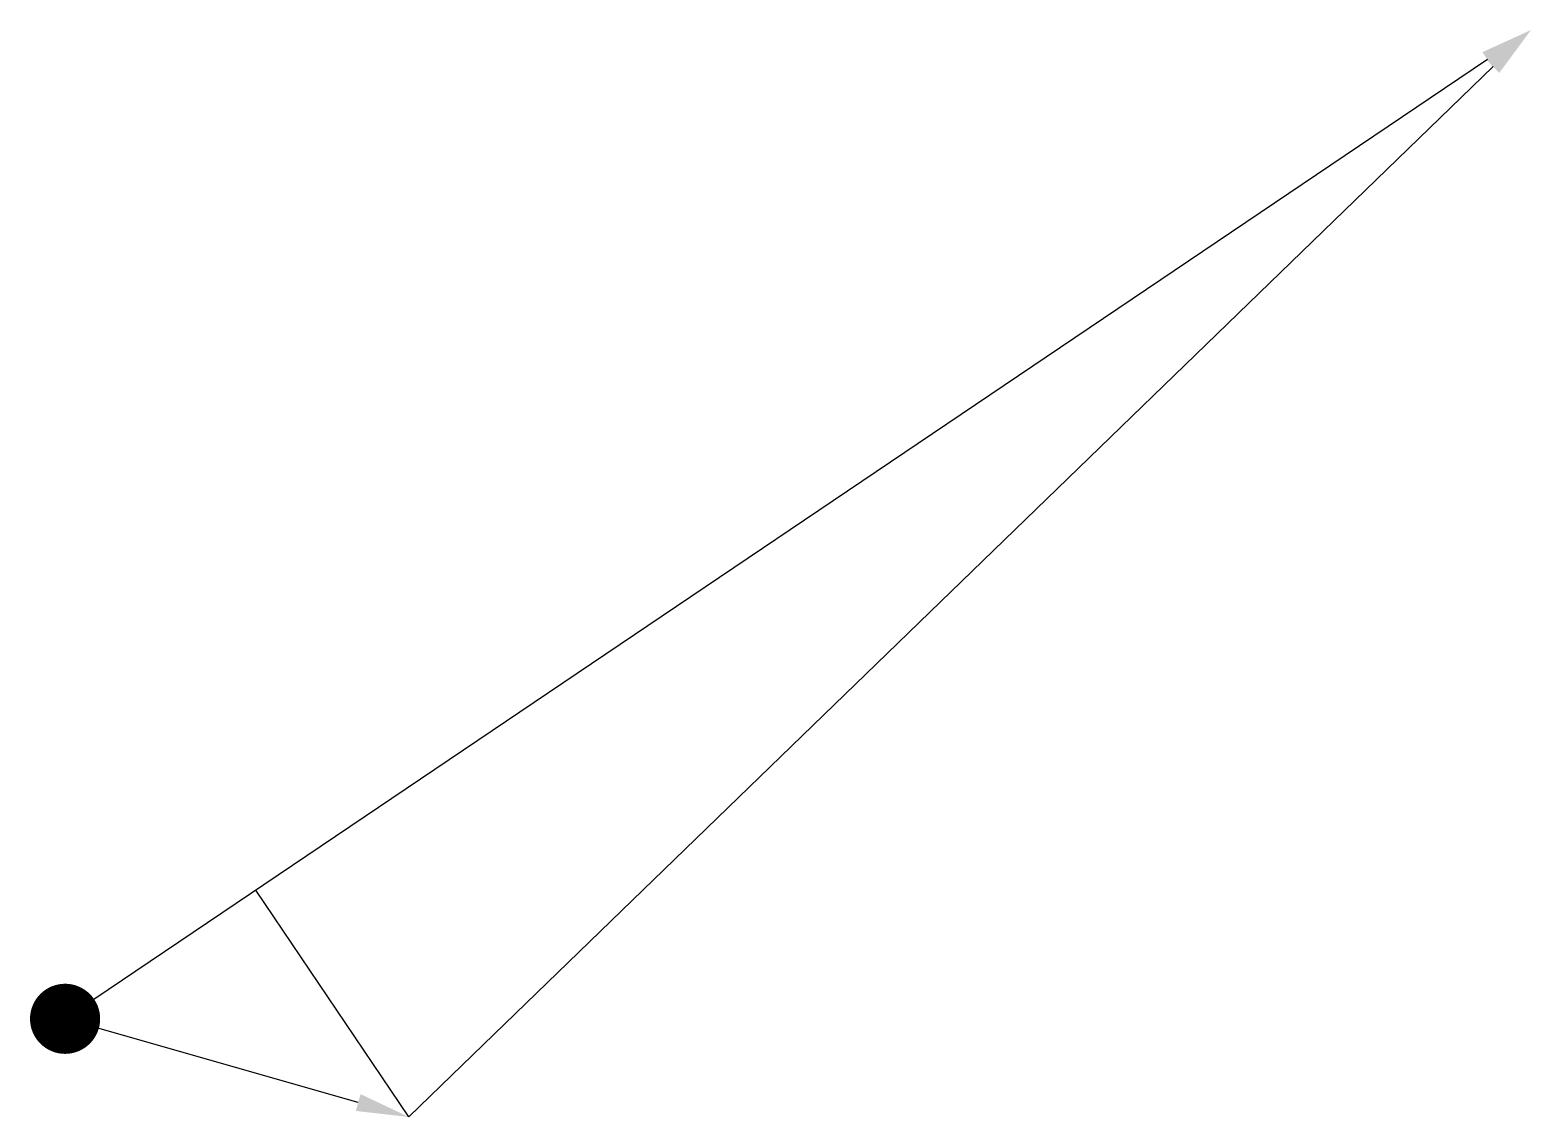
# Model space of a CAD drawing. Extents: x 86 to 300, y 41 to 196.
import ezdxf

# ---------------------------------------------------------------- set-up
doc = ezdxf.new("R2010")
doc.units = 0
doc.layers.get('0').update_dxf_attribs({"linetype": 'CONTINUOUS'})

msp = doc.modelspace()

# ---------------------------------------------------------------- linework, layer by layer
for p, q in [((293.78, 191.81), (91, 55)), ((294.61, 190.78), (140, 41)), ((140, 41), (118.18, 73.34)), ((132.79, 43.06), (91, 55))]:
    msp.add_line(p, q)
at = {"const_width": 5}
msp.add_lwpolyline([(88.5, 55, 1), (93.5, 55, 1)], format="xyb", close=True, dxfattribs=at)
for points in [[(293.08, 192.84), (294.48, 190.77), (300, 196)], [(293.74, 191.68), (295.48, 189.88), (300, 196)], [(133.13, 44.26), (132.45, 41.86), (140, 41)]]:
    msp.add_solid(points)

doc.saveas('drawing.dxf')
